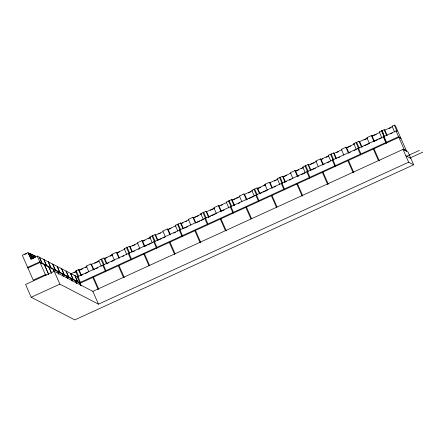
<?xml version="1.0" encoding="UTF-8"?>
<svg xmlns="http://www.w3.org/2000/svg" width="445" height="445" viewBox="0 0 445 445"><rect width="100%" height="100%" fill="white"/><g stroke="black" fill="none" stroke-linecap="round" stroke-linejoin="round"><path stroke-width="0.67" d="M28.046 252.599L31.195 259.174L28.046 252.599L22.306 255.224L33.536 280.812M24.764 254.434L26.572 253.606M28.558 254.045L29.765 253.494L30.154 253.695L32.457 258.929M31.228 255.046L32.363 254.529L33.153 254.941L34.432 257.85M33.397 256.17L34.532 255.658L35.439 256.125M30.85 258.996L37.23 256.081L77.858 277.168M31.806 258.895L33.636 258.055M27.64 267.378L39.755 261.838L41.869 262.934M27.924 268.018L40.033 262.478L80.078 283.259M33.258 280.172L45.373 274.632L46.452 275.194M81.541 275.5L79.143 270.032L78.448 269.67L75.516 271.016L78.07 276.829M88.883 271.878L86.33 266.065L90.863 263.991L91.553 264.347L93.689 269.208M107.045 263.829L104.642 258.356L103.952 258L98.746 260.381L101.299 266.199M114.387 260.208L111.834 254.39L116.362 252.315L117.057 252.677L119.455 258.144M126.797 254.523L124.244 248.711L129.456 246.324L130.146 246.686L132.282 251.547M144.959 246.474L142.556 241.001L141.866 240.645L137.338 242.72L139.891 248.533M157.78 239.872L155.65 235.01L154.955 234.654L149.748 237.035L152.301 242.853M170.463 234.799L168.06 229.331L167.37 228.969L162.837 231.044L165.39 236.862M183.551 228.808L181.148 223.34L180.459 222.978L175.252 225.365L177.805 231.178M190.894 225.187L188.341 219.374L192.869 217.299L193.564 217.661L195.694 222.522M203.304 219.507L200.756 213.689L205.963 211.308L206.652 211.664L209.055 217.138M221.465 211.453L219.062 205.985L218.373 205.629L213.845 207.698L216.398 213.517M234.554 205.462L232.157 199.994L231.461 199.633L226.255 202.019L228.808 207.832M246.969 199.783L244.566 194.315L243.877 193.953L239.343 196.028L241.896 201.841M260.058 193.792L257.655 188.318L256.965 187.962L251.759 190.343L254.312 196.162M267.401 190.171L264.847 184.352L269.381 182.283L270.07 182.639L272.468 188.107M285.295 181.51L283.159 176.648L282.469 176.287L277.263 178.673L279.81 184.486M297.972 176.437L295.569 170.969L294.879 170.607L290.351 172.682L292.905 178.495M311.061 170.446L308.663 164.973L307.973 164.617L302.761 166.997L305.315 172.816M323.209 164.155L321.073 159.293L320.383 158.937L315.855 161.007L318.403 166.825M336.565 158.77L334.162 153.303L333.472 152.941L328.265 155.327L330.819 161.14M348.975 153.091L346.577 147.623L345.887 147.262L341.354 149.336L343.907 155.149M356.323 149.47L353.769 143.657L358.976 141.271L359.666 141.627L362.069 147.1M374.479 141.415L372.081 135.948L371.386 135.591L366.858 137.661L369.411 143.479M381.821 137.8L379.268 131.981L384.141 129.751L384.83 130.112L387.228 135.58M406.585 151.239L395.355 125.651L394.298 125.106L392.023 126.146L394.576 131.959M381.599 130.969L382.238 130.68L383.006 132.421M70.544 273.936L76.178 271.355M79.143 270.032L87.025 266.421L86.33 266.065M91.553 264.347L98.829 261.02M104.642 258.356L112.524 254.751L111.834 254.39M117.057 252.677L124.939 249.066L124.244 248.711M130.146 246.686L138.028 243.076M142.556 241.001L150.438 237.396M155.65 235.01L162.926 231.684M168.06 229.331L175.942 225.721M181.148 223.34L189.03 219.73L188.341 219.374M193.564 217.661L201.446 214.051L200.756 213.689M206.652 211.664L214.535 208.06M219.062 205.985L226.944 202.375M232.157 199.994L240.039 196.384M244.566 194.315L252.448 190.705M257.655 188.318L265.537 184.714L264.847 184.352M270.07 182.639L277.953 179.029M283.159 176.648L291.041 173.038M295.569 170.969L303.451 167.359M308.663 164.973L316.545 161.368M321.073 159.293L328.349 155.961M334.162 153.303L342.044 149.692M346.577 147.623L354.459 144.013L353.769 143.657M359.666 141.627L367.548 138.022M372.081 135.948L379.963 132.343L379.268 131.981M384.825 130.112L392.729 126.491M74.154 272.674L75.967 271.839M79.076 270.415L82.803 268.708M85.29 267.573L86.536 267.006M94.618 263.307L98.345 261.599M105.198 258.462L107.067 257.605M110.171 256.181L112.657 255.046M117.013 253.055L119.499 251.915M132.566 245.935L135.052 244.794M142.511 241.379L144.998 240.244M148.107 238.82L149.971 237.969M158.693 233.975L160.556 233.124M168.638 229.425L171.125 228.285M181.087 223.724L182.951 222.873M185.437 221.732L186.678 221.165M194.76 217.466L198.492 215.758M210.318 210.346L214.045 208.638M220.887 205.507L222.75 204.656M232.713 200.094L235.199 198.96M236.44 198.387L238.309 197.536M248.254 192.985L250.741 191.845M258.211 188.424L260.698 187.284M263.807 185.86L265.671 185.009M274.376 181.026L276.239 180.169M284.338 176.465L286.825 175.33M296.147 171.058L298.634 169.923M301.12 168.783L302.366 168.216M310.46 164.511L314.192 162.803M321.029 159.672L322.892 158.821M326.001 157.397L328.488 156.256M336.587 152.552L338.45 151.695M346.533 147.996L350.882 146.005M363.954 140.025L366.441 138.885M372.654 136.042L376.387 134.334M389.136 128.499L390.999 127.643M31.189 297.266L59.88 284.132L98.473 304.169L408.644 162.197L413.65 164.795L74.788 319.894L31.189 297.266L25.571 284.461L54.257 271.328L92.855 291.364L98.473 304.169M394.298 125.106L397.101 131.503L396.044 130.952L77.269 276.862L81.146 285.696M361.69 147.028L362.903 146.472M364.728 145.643L368.972 143.702M259.68 193.72L262.111 192.607M263.323 192.056L266.967 190.393M284.578 182.322L286.396 181.493M289.434 180.108L291.252 179.274M311.901 169.818L315.544 168.154M338.011 157.869L339.83 157.035M92.977 270.026L94.796 269.197M96.009 268.641L97.828 267.807M122.725 256.415L123.938 255.858M143.985 246.686L146.411 245.573M147.623 245.017L151.261 243.354M158.281 240.133L161.919 238.47M163.137 237.914L164.956 237.085M173.728 233.069L175.547 232.234M184.391 228.185L188.029 226.522M196.201 222.784L199.838 221.115M201.051 220.564L202.87 219.73M208.071 217.344L210.496 216.231M211.714 215.68L215.352 214.017M222.311 210.83L224.13 210.001M238.431 203.448L239.644 202.898M245.99 199.994L247.203 199.438M249.022 198.604L253.266 196.662M273.92 187.212L275.739 186.377M297.605 176.37L298.818 175.814M301.243 174.701L304.881 173.038M322.497 164.973L324.316 164.138M327.348 162.753L329.166 161.919M349.214 152.746L350.426 152.19M354.064 150.527L355.277 149.971M374.111 141.349L377.749 139.686M378.962 139.129L381.387 138.022M383.991 136.826L383.612 136.643L386.421 143.04M390.499 133.85L392.318 133.016M80.562 275.705L82.987 274.598M85.412 273.486L87.843 272.379M106.666 263.757L108.491 262.923M111.523 261.538L113.347 260.709M133.383 251.531L134.596 250.974M138.239 249.311L139.452 248.755M105.298 270.949L80.434 282.33L77.908 276.573M130.802 259.274L105.938 270.655L101.021 259.34M156.301 247.604L131.436 258.984L128.911 253.227M181.805 235.928L156.94 247.309L152.023 235.995M207.309 224.258L182.444 235.639L179.913 229.881M232.807 212.582L207.943 223.963L203.031 212.649M258.311 200.912L233.447 212.293L230.922 206.536M283.815 189.236L258.951 200.617L254.034 189.303M309.314 177.566L284.45 188.947L281.924 183.19M334.818 165.89L309.954 177.271L305.036 165.957M360.322 154.22L335.458 165.601L332.927 159.844M385.821 142.545L360.956 153.926L356.045 142.611M386.143 142.4L398.575 136.71L400.689 137.805M79.772 283.398L398.853 137.349L400.967 138.445M92.855 291.364L403.025 149.392L408.032 151.99L413.65 164.795M406.669 156.228L419.418 150.393M410.006 157.958L422.75 152.129M404.188 149.503L406.302 150.599M405.834 155.794L410.841 158.392M46.319 265.242L41.98 262.989L39.449 257.232M50.763 267.551L46.43 265.298L43.899 259.541M55.213 269.859L50.875 267.606L48.349 261.849M59.663 272.168L55.325 269.92L52.799 264.163M64.113 274.482L59.775 272.229L57.249 266.472M68.563 276.79L64.225 274.537L61.699 268.78M73.013 279.098L68.675 276.846L66.144 271.088M77.458 281.407L73.125 279.154L70.594 273.397M79.738 282.592L77.569 281.463L75.044 275.705M405.245 150.054L405.529 150.694M396.044 130.952L404.472 150.143M403.025 149.392L408.644 162.197M384.141 129.751L386.694 135.569M381.543 130.941L384.096 136.754M383.935 136.498L386.744 142.895M383.295 136.787L386.104 143.184M371.386 135.591L373.939 141.404M373.989 148.73L379.324 160.884M373.355 149.019L378.434 160.595M358.976 141.271L361.529 147.084M356.679 142.322L359.232 148.135M357.791 148.463L360.6 154.86M345.887 147.262L348.441 153.08M348.491 160.406L353.825 172.56M347.851 160.695L353.202 172.877M333.472 152.941L336.025 158.759M331.18 153.992L333.728 159.811M330.54 154.287L333.094 160.1M332.293 160.133L335.102 166.53M320.383 158.937L322.936 164.75M322.987 172.076L328.321 184.23M322.347 172.365L327.698 184.553M307.973 164.617L310.521 170.429M305.676 165.668L308.229 171.481M306.789 171.809L309.598 178.206M294.879 170.607L297.432 176.426M297.482 183.746L302.55 195.294M296.848 184.041L302.194 196.223M282.469 176.287L285.022 182.105M280.172 177.338L282.725 183.156M279.538 177.633L282.086 183.446M281.285 183.479L284.094 189.876M269.381 182.283L271.928 188.096M271.984 195.422L277.051 206.97M271.344 195.711L276.679 207.865M256.965 187.962L259.518 193.775M254.668 189.014L257.221 194.827M255.786 195.155L258.595 201.552M243.877 193.953L246.43 199.772M246.48 207.092L251.547 218.64M245.84 207.387L250.924 218.962M231.461 199.633L234.014 205.451M229.169 200.684L231.723 206.502M228.53 200.979L231.083 206.792M230.282 206.825L233.091 213.222M218.373 205.629L220.926 211.442M220.976 218.768L226.31 230.922M220.342 219.057L225.42 230.632M205.963 211.308L208.516 217.121M203.665 212.36L206.219 218.172M204.778 218.501L207.587 224.897M192.869 217.299L195.422 223.112M195.472 230.438L200.812 242.592M194.838 230.733L200.183 242.914M180.459 222.978L183.012 228.797M178.161 224.03L180.715 229.848M177.527 224.325L180.08 230.137M179.279 230.171L182.088 236.568M167.37 228.969L169.923 234.788M169.973 242.113L175.041 253.661M169.334 242.403L174.685 254.59M154.955 234.654L157.508 240.467M152.663 235.705L155.216 241.518M153.775 241.846L156.584 248.243M141.866 240.645L144.419 246.458M144.469 253.784L149.804 265.938M143.83 254.078L148.914 265.654M129.456 246.324L132.009 252.143M127.159 247.376L129.712 253.194M126.519 247.67L129.072 253.483M128.271 253.517L131.08 259.913M116.362 252.315L118.915 258.133M118.965 265.459L124.305 277.613M118.331 265.748L123.41 277.324M103.952 258L106.505 263.813M101.655 259.051L104.208 264.864M102.773 265.192L105.576 271.589M90.863 263.991L93.417 269.804M93.467 277.129L98.801 289.283M92.827 277.424L98.178 289.606M78.448 269.67L81.001 275.488M76.156 270.721L78.709 276.54M79.966 283.204L81.035 285.634M74.932 275.65L77.742 282.047M75.628 280.951L76.696 283.387M75.516 280.895L76.585 283.326M70.482 273.341L73.291 279.738M71.178 278.642L72.246 281.079M71.067 278.581L72.135 281.012M66.032 271.033L68.842 277.43M66.728 276.334L67.801 278.77M66.617 276.273L67.684 278.704M61.588 268.724L64.392 275.121M62.278 274.02L63.084 275.85M62.167 273.964L63.235 276.395M57.138 266.41L59.947 272.807M57.833 271.711L58.901 274.148M57.722 271.656L58.79 274.087M52.688 264.102L55.497 270.499M53.383 269.403L59.88 284.132M53.272 269.347L54.34 271.778M48.238 261.793L51.047 268.19M48.933 267.095L51.609 273.185M48.822 267.039L51.492 273.113M43.788 259.485L46.597 265.882M44.483 264.786L48.761 274.532M44.372 264.725L48.644 274.448M39.338 257.177L42.147 263.574M37.23 256.081L45.651 275.271M34.927 255.858L35.544 257.082M34.526 255.653L35.294 257.399M32.363 254.529L33.892 258.017M33.03 258.467L30.989 253.817L30.477 253.55L32.774 258.784M30.588 253.611L32.63 258.261M29.765 253.494L32.062 258.729M384.424 136.604L381.871 130.791L384.419 136.609"/></g></svg>
